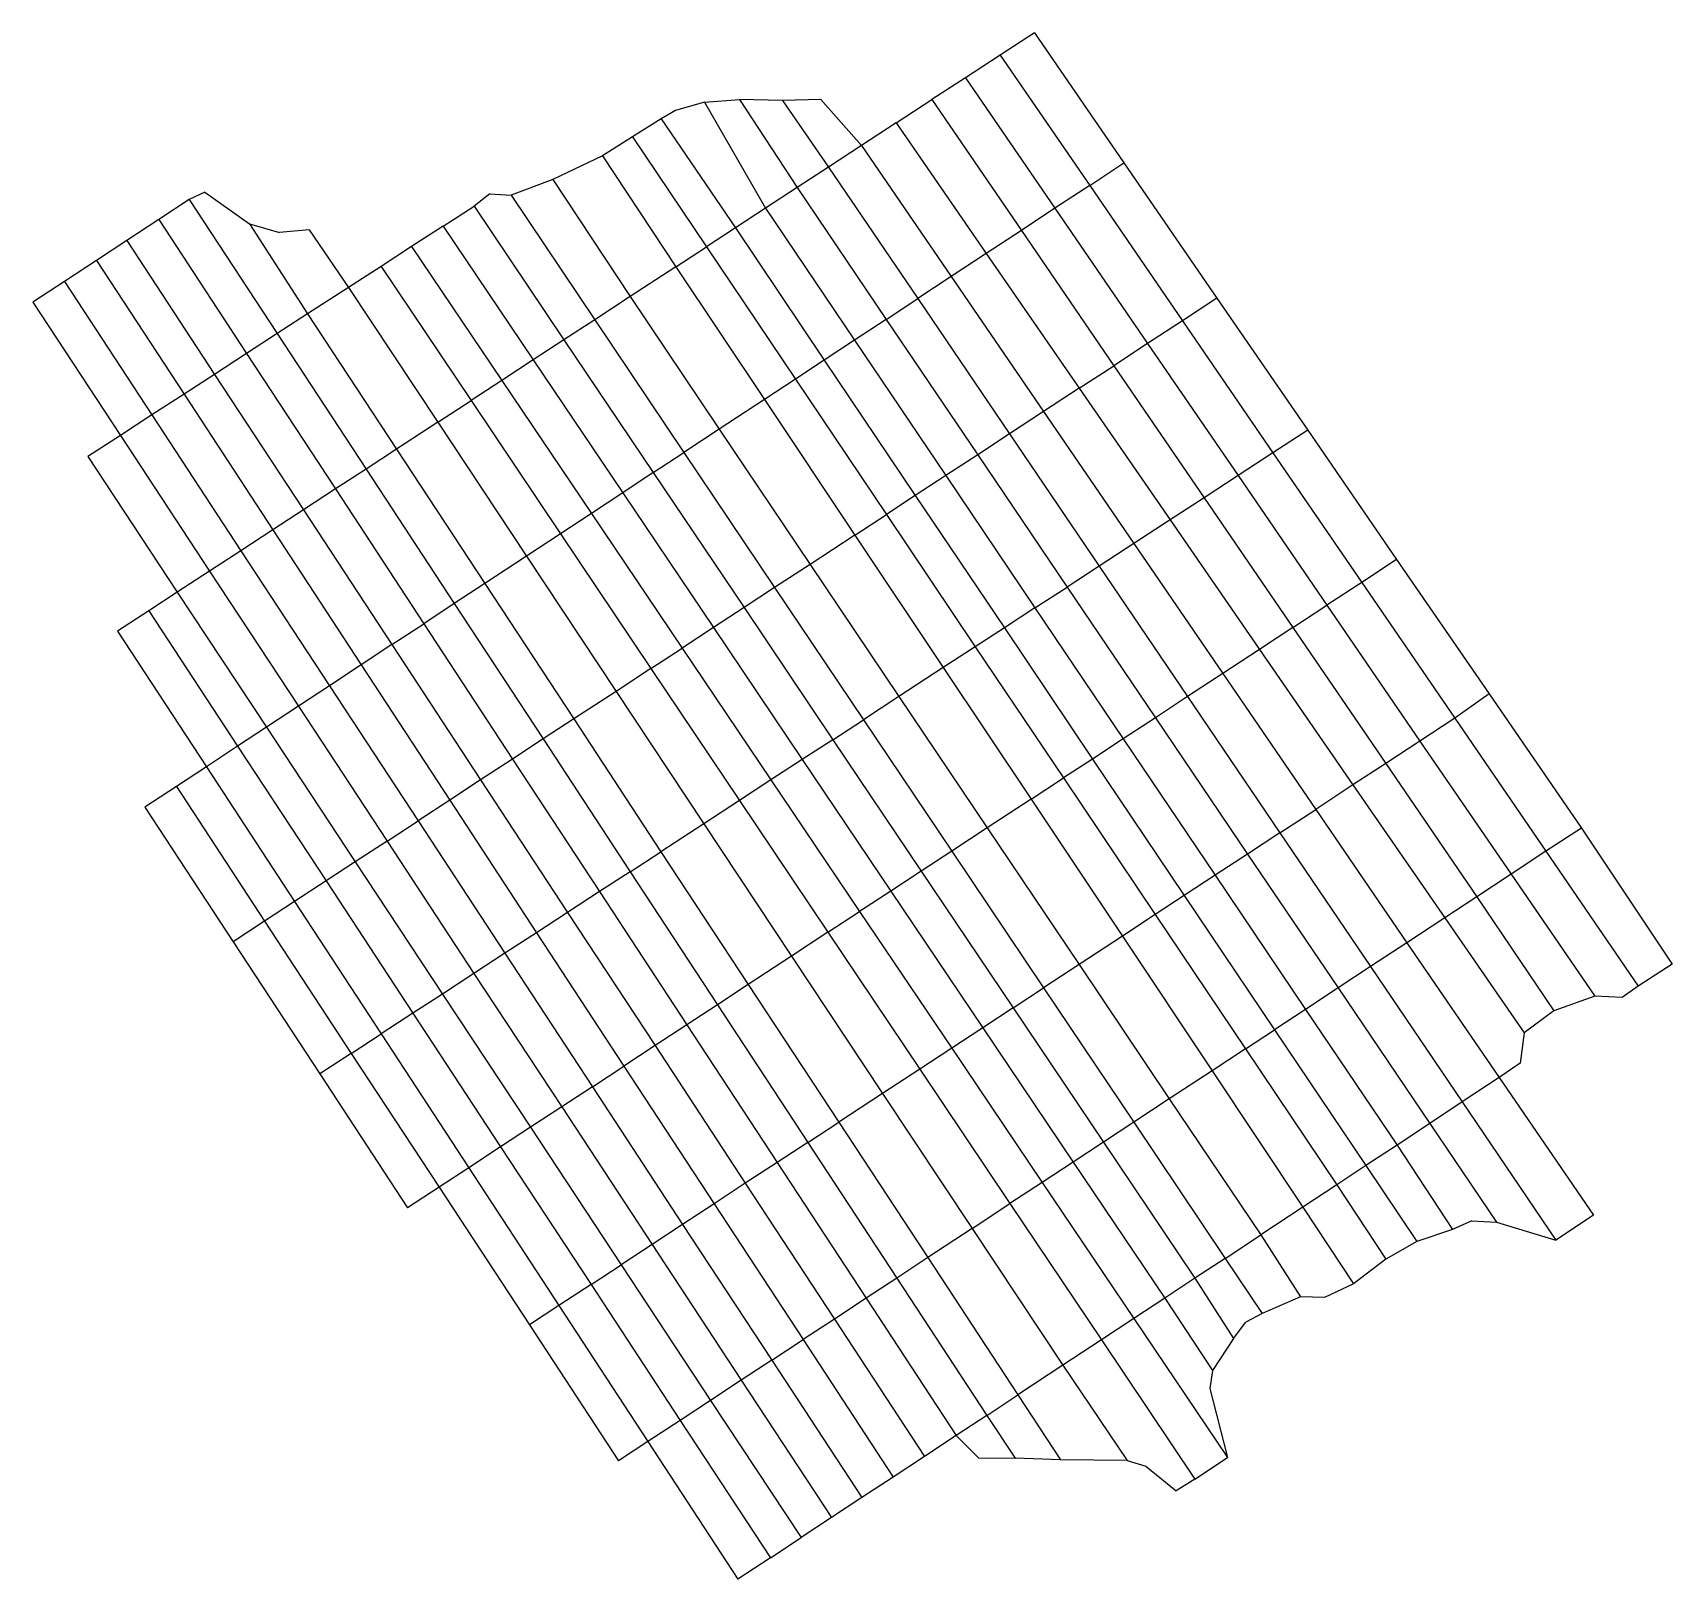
# Model space of a CAD drawing. Header units: inches. Extents: x 494686 to 496553, y 3618075 to 3619837.
import ezdxf

# ---------------------------------------------------------------- set-up
doc = ezdxf.new("R2010")
doc.units = ezdxf.units.IN
doc.header["$MEASUREMENT"] = 0

msp = doc.modelspace()

# ---------------------------------------------------------------- linework, layer by layer
for points in [[(495826.7, 3619837.1), (495787.9, 3619811.8)], [(495826.7, 3619837.1), (495928.6, 3619688.9)], [(495787.9, 3619811.8), (495748.3, 3619785.9)], [(495787.9, 3619811.8), (495889.7, 3619663.2)], [(495748.3, 3619785.9), (495710, 3619761)], [(495748.3, 3619785.9), (495850.1, 3619637.2)], [(495451, 3619758.2), (495417.9, 3619748.4), (495401.7, 3619738.9)], [(495451, 3619758.2), (495490.7, 3619761.1)], [(495451, 3619758.2), (495520.4, 3619637.1)], [(495490.7, 3619761.1), (495556.6, 3619660.7)], [(495540, 3619760.1), (495490.7, 3619761.1)], [(495583.5, 3619761.3), (495540, 3619760.1)], [(495540, 3619760.1), (495592.3, 3619684)], [(495583.5, 3619761.3), (495629.9, 3619708.6)], [(495669.4, 3619734.4), (495710, 3619761)], [(495710, 3619761), (495811.9, 3619612)], [(495401.7, 3619738.9), (495368.8, 3619718.5)], [(495401.7, 3619738.9), (495486.2, 3619614.8)], [(495669.4, 3619734.4), (495629.9, 3619708.6)], [(495669.4, 3619734.4), (495771.9, 3619585.7)], [(495368.8, 3619718.5), (495334.8, 3619697)], [(495368.8, 3619718.5), (495453.3, 3619593.3)], [(495629.9, 3619708.6), (495592.3, 3619684)], [(495629.9, 3619708.6), (495732, 3619559.3)], [(495334.8, 3619697), (495278.4, 3619670)], [(495334.8, 3619697), (495418.5, 3619570.5)], [(495592.3, 3619684), (495556.6, 3619660.7)], [(495592.3, 3619684), (495693.8, 3619534.2)], [(495889.7, 3619663.2), (495928.6, 3619688.9)], [(495928.6, 3619688.9), (496034.6, 3619534.7)], [(494882, 3619655.7), (494864.1, 3619647.1)], [(494882, 3619655.7), (494932.7, 3619619.3)], [(495206.4, 3619653.6), (495188.5, 3619639.7)], [(495206.4, 3619653.6), (495230.6, 3619652.2)], [(495278.4, 3619670), (495230.6, 3619652.2)], [(495230.6, 3619652.2), (495326, 3619510.1)], [(495278.4, 3619670), (495366.4, 3619536.5)], [(495556.6, 3619660.7), (495520.4, 3619637.1)], [(495556.6, 3619660.7), (495658, 3619510.6)], [(495889.7, 3619663.2), (495850.1, 3619637.2)], [(495889.7, 3619663.2), (495995.3, 3619508.9)], [(494864.1, 3619647.1), (494829.4, 3619624.3)], [(494864.1, 3619647.1), (494964.3, 3619494.3)], [(495153.3, 3619616.9), (495188.5, 3619639.7)], [(495188.5, 3619639.7), (495290.9, 3619487.2)], [(495520.4, 3619637.1), (495486.2, 3619614.8)], [(495520.4, 3619637.1), (495621.7, 3619486.8)], [(495850.1, 3619637.2), (495811.9, 3619612)], [(495850.1, 3619637.2), (495955.7, 3619483)], [(494829.4, 3619624.3), (494793, 3619600.4)], [(494829.4, 3619624.3), (494929.5, 3619471.7)], [(494932.7, 3619619.3), (494998.9, 3619516.7)], [(494932.7, 3619619.3), (494967, 3619609.4)], [(495153.3, 3619616.9), (495117.3, 3619593.5)], [(495153.3, 3619616.9), (495255.9, 3619464.4)], [(494793, 3619600.4), (494758.4, 3619577.8)], [(494793, 3619600.4), (494893, 3619447.9)], [(495000.8, 3619612.7), (494967, 3619609.4)], [(495000.8, 3619612.7), (495045.3, 3619546.8)], [(495486.2, 3619614.8), (495453.3, 3619593.3)], [(495486.2, 3619614.8), (495587.4, 3619464.1)], [(495811.9, 3619612), (495771.9, 3619585.7)], [(495811.9, 3619612), (495917.2, 3619457.8)], [(494758.4, 3619577.8), (494721.9, 3619553.8)], [(494758.4, 3619577.8), (494858.2, 3619425.4)], [(495117.3, 3619593.5), (495082.7, 3619571)], [(495117.3, 3619593.5), (495220.1, 3619441)], [(495418.5, 3619570.5), (495453.3, 3619593.3)], [(495453.3, 3619593.3), (495554.5, 3619442.5)], [(495771.9, 3619585.7), (495732, 3619559.3)], [(495771.9, 3619585.7), (495877.9, 3619432.1)], [(495082.7, 3619571), (495045.3, 3619546.8)], [(495082.7, 3619571), (495185.2, 3619418.2)], [(495418.5, 3619570.5), (495366.4, 3619536.5)], [(495418.5, 3619570.5), (495519.3, 3619419.3)], [(495732, 3619559.3), (495693.8, 3619534.2)], [(495732, 3619559.3), (495837.2, 3619405.4)], [(494721.9, 3619553.8), (494685.9, 3619530.2), (494785.7, 3619378.3)], [(494721.9, 3619553.8), (494821.6, 3619401.7)], [(495045.3, 3619546.8), (494998.9, 3619516.7)], [(495045.3, 3619546.8), (495147.1, 3619393.3)], [(495366.4, 3619536.5), (495326, 3619510.1)], [(495366.4, 3619536.5), (495467.8, 3619385.4)], [(495658, 3619510.6), (495693.8, 3619534.2)], [(495693.8, 3619534.2), (495798.3, 3619380)], [(496034.6, 3619534.7), (495995.3, 3619508.9)], [(496034.6, 3619534.7), (496138, 3619384.3)], [(494998.9, 3619516.7), (494964.3, 3619494.3)], [(494998.9, 3619516.7), (495100.1, 3619362.6)], [(495326, 3619510.1), (495290.9, 3619487.2)], [(495326, 3619510.1), (495427.5, 3619358.8)], [(495658, 3619510.6), (495621.7, 3619486.8)], [(495658, 3619510.6), (495762.2, 3619356.3)], [(495995.3, 3619508.9), (495955.7, 3619483)], [(495995.3, 3619508.9), (496098.4, 3619358.4)], [(494964.3, 3619494.3), (494929.5, 3619471.7)], [(494964.3, 3619494.3), (495065.5, 3619340)], [(495290.9, 3619487.2), (495255.9, 3619464.4)], [(495290.9, 3619487.2), (495392.6, 3619335.9)], [(495621.7, 3619486.8), (495587.4, 3619464.1)], [(495621.7, 3619486.8), (495725.7, 3619332.5)], [(494929.5, 3619471.7), (494893, 3619447.9)], [(494929.5, 3619471.7), (495030.7, 3619317.3)], [(495955.7, 3619483), (495917.2, 3619457.8)], [(495955.7, 3619483), (496058.7, 3619332.6)], [(494893, 3619447.9), (494858.2, 3619425.4)], [(494893, 3619447.9), (494994.2, 3619293.5)], [(495255.9, 3619464.4), (495220.1, 3619441)], [(495255.9, 3619464.4), (495357.8, 3619313)], [(495587.4, 3619464.1), (495554.5, 3619442.5)], [(495587.4, 3619464.1), (495691.1, 3619309.8)], [(495877.9, 3619432.1), (495917.2, 3619457.8)], [(495917.2, 3619457.8), (496020, 3619307.3)], [(495220.1, 3619441), (495185.2, 3619418.2)], [(495220.1, 3619441), (495322.1, 3619289.5)], [(495554.5, 3619442.5), (495519.3, 3619419.3)], [(495554.5, 3619442.5), (495658.2, 3619288.2)], [(495877.9, 3619432.1), (495837.2, 3619405.4)], [(495877.9, 3619432.1), (495981.3, 3619282.1)], [(494858.2, 3619425.4), (494821.6, 3619401.7)], [(494858.2, 3619425.4), (494959.4, 3619270.7)], [(495147.1, 3619393.3), (495185.2, 3619418.2)], [(495185.2, 3619418.2), (495287, 3619266.3)], [(495519.3, 3619419.3), (495467.8, 3619385.4)], [(495519.3, 3619419.3), (495622.3, 3619264.7)], [(494821.6, 3619401.7), (494785.7, 3619378.3)], [(494821.6, 3619401.7), (494923, 3619247)], [(495147.1, 3619393.3), (495100.1, 3619362.6)], [(495147.1, 3619393.3), (495248.1, 3619240.7)], [(495837.2, 3619405.4), (495798.3, 3619380)], [(495837.2, 3619405.4), (495940, 3619255.2)], [(494785.7, 3619378.3), (494748.5, 3619354.2), (494850.5, 3619199.6)], [(494785.7, 3619378.3), (494887.3, 3619223.6)], [(495467.8, 3619385.4), (495427.5, 3619358.8)], [(495467.8, 3619385.4), (495571.3, 3619231.4)], [(495798.3, 3619380), (495762.2, 3619356.3)], [(495798.3, 3619380), (495900.4, 3619229.3)], [(496138, 3619384.3), (496098.4, 3619358.4)], [(496138, 3619384.3), (496239.3, 3619236.9)], [(495100.1, 3619362.6), (495065.5, 3619340)], [(495100.1, 3619362.6), (495200.7, 3619209.5)], [(495392.6, 3619335.9), (495427.5, 3619358.8)], [(495427.5, 3619358.8), (495530.8, 3619204.9)], [(495762.2, 3619356.3), (495725.7, 3619332.5)], [(495762.2, 3619356.3), (495864, 3619205.6)], [(496098.4, 3619358.4), (496058.7, 3619332.6)], [(496098.4, 3619358.4), (496199.5, 3619210.8)], [(495065.5, 3619340), (495030.7, 3619317.3)], [(495065.5, 3619340), (495166, 3619186.7)], [(495392.6, 3619335.9), (495357.8, 3619313)], [(495392.6, 3619335.9), (495496, 3619182.1)], [(495030.7, 3619317.3), (494994.2, 3619293.5)], [(495030.7, 3619317.3), (495131.3, 3619163.8)], [(495725.7, 3619332.5), (495691.1, 3619309.8)], [(495725.7, 3619332.5), (495827.3, 3619181.7)], [(496058.7, 3619332.6), (496020, 3619307.3)], [(496058.7, 3619332.6), (496159.9, 3619184.8)], [(495357.8, 3619313), (495322.1, 3619289.5)], [(495357.8, 3619313), (495461.2, 3619159.3)], [(495691.1, 3619309.8), (495658.2, 3619288.2)], [(495691.1, 3619309.8), (495792.5, 3619159)], [(496020, 3619307.3), (495981.3, 3619282.1)], [(496020, 3619307.3), (496121.2, 3619159.4)], [(494994.2, 3619293.5), (494959.4, 3619270.7)], [(494994.2, 3619293.5), (495095, 3619139.9)], [(495322.1, 3619289.5), (495287, 3619266.3)], [(495322.1, 3619289.5), (495425.5, 3619136)], [(495622.3, 3619264.7), (495658.2, 3619288.2)], [(495658.2, 3619288.2), (495759.4, 3619137.5)], [(495981.3, 3619282.1), (495940, 3619255.2)], [(495981.3, 3619282.1), (496083.1, 3619134.4)], [(494959.4, 3619270.7), (494923, 3619247)], [(494959.4, 3619270.7), (495060, 3619116.9)], [(495287, 3619266.3), (495248.1, 3619240.7)], [(495287, 3619266.3), (495390, 3619112.7)], [(495622.3, 3619264.7), (495571.3, 3619231.4)], [(495622.3, 3619264.7), (495723, 3619113.7)], [(494923, 3619247), (494887.3, 3619223.6)], [(494923, 3619247), (495023.9, 3619093.1)], [(495940, 3619255.2), (495900.4, 3619229.3)], [(495940, 3619255.2), (496041.3, 3619107)], [(494887.3, 3619223.6), (494850.5, 3619199.6)], [(494887.3, 3619223.6), (494988.4, 3619069.7)], [(495248.1, 3619240.7), (495200.7, 3619209.5)], [(495248.1, 3619240.7), (495350.2, 3619086.7)], [(495571.3, 3619231.4), (495530.8, 3619204.9)], [(495571.3, 3619231.4), (495672.4, 3619080.8)], [(495900.4, 3619229.3), (495864, 3619205.6)], [(495900.4, 3619229.3), (496001.1, 3619080.7)], [(496239.3, 3619236.9), (496199.5, 3619210.8)], [(496239.3, 3619236.9), (496344.7, 3619083.7)], [(495200.7, 3619209.5), (495166, 3619186.7)], [(495200.7, 3619209.5), (495302, 3619055.2)], [(495530.8, 3619204.9), (495496, 3619182.1)], [(495530.8, 3619204.9), (495631.9, 3619054.3)], [(495827.3, 3619181.7), (495864, 3619205.6)], [(495864, 3619205.6), (495964.6, 3619056.7)], [(496199.5, 3619210.8), (496159.9, 3619184.8)], [(496199.5, 3619210.8), (496305.5, 3619056)], [(494850.5, 3619199.6), (494817.9, 3619178.3)], [(494850.5, 3619199.6), (494952, 3619045.7)], [(495166, 3619186.7), (495131.3, 3619163.8)], [(495166, 3619186.7), (495267.2, 3619032.4)], [(494817.9, 3619178.3), (494782.5, 3619155.2), (494883.6, 3619000.7)], [(494817.9, 3619178.3), (494919.1, 3619024.1)], [(495496, 3619182.1), (495461.2, 3619159.3)], [(495496, 3619182.1), (495597.1, 3619031.6)], [(495827.3, 3619181.7), (495792.5, 3619159)], [(495827.3, 3619181.7), (495927.8, 3619032.6)], [(496121.2, 3619159.4), (496159.9, 3619184.8)], [(496159.9, 3619184.8), (496265.9, 3619030)], [(495095, 3619139.9), (495131.3, 3619163.8)], [(495131.3, 3619163.8), (495232.4, 3619009.6)], [(495461.2, 3619159.3), (495425.5, 3619136)], [(495461.2, 3619159.3), (495562.3, 3619009)], [(495792.5, 3619159), (495759.4, 3619137.5)], [(495792.5, 3619159), (495892.8, 3619009.6)], [(496121.2, 3619159.4), (496083.1, 3619134.4)], [(496121.2, 3619159.4), (496227, 3619004.5)], [(495095, 3619139.9), (495060, 3619116.9)], [(495095, 3619139.9), (495196, 3618985.8)], [(495390, 3619112.7), (495425.5, 3619136)], [(495425.5, 3619136), (495526.7, 3618985.7)], [(495759.4, 3619137.5), (495723, 3619113.7)], [(495759.4, 3619137.5), (495859.8, 3618988)], [(496083.1, 3619134.4), (496041.3, 3619107)], [(496083.1, 3619134.4), (496189.6, 3618980)], [(495060, 3619116.9), (495023.9, 3619093.1)], [(495060, 3619116.9), (495160.9, 3618962.8)], [(495390, 3619112.7), (495350.2, 3619086.7)], [(495390, 3619112.7), (495490.8, 3618962.4)], [(495723, 3619113.7), (495672.4, 3619080.8)], [(495723, 3619113.7), (495822.9, 3618963.8)], [(495023.9, 3619093.1), (494988.4, 3619069.7)], [(495023.9, 3619093.1), (495124.7, 3618939.2)], [(496041.3, 3619107), (496001.1, 3619080.7)], [(496041.3, 3619107), (496147.2, 3618952.2)], [(495350.2, 3619086.7), (495302, 3619055.2)], [(495350.2, 3619086.7), (495450.1, 3618935.8)], [(495672.4, 3619080.8), (495631.9, 3619054.3)], [(495672.4, 3619080.8), (495773, 3618931.1)], [(496001.1, 3619080.7), (495964.6, 3619056.7)], [(496001.1, 3619080.7), (496106.3, 3618925.4)], [(496344.7, 3619083.7), (496305.5, 3619056)], [(496344.7, 3619083.7), (496449.7, 3618930.9)], [(494988.4, 3619069.7), (494952, 3619045.7)], [(494988.4, 3619069.7), (495089.4, 3618916)], [(495302, 3619055.2), (495267.2, 3619032.4)], [(495302, 3619055.2), (495401.3, 3618904)], [(495964.6, 3619056.7), (495927.8, 3619032.6)], [(495964.6, 3619056.7), (496069.6, 3618901.3)], [(496305.5, 3619056), (496265.9, 3619030)], [(496305.5, 3619056), (496409.4, 3618904.4)], [(494952, 3619045.7), (494919.1, 3619024.1)], [(494952, 3619045.7), (495053.2, 3618892.3)], [(495597.1, 3619031.6), (495631.9, 3619054.3)], [(495631.9, 3619054.3), (495732.5, 3618904.5)], [(494919.1, 3619024.1), (494883.6, 3619000.7)], [(494919.1, 3619024.1), (495019.9, 3618870.6)], [(495267.2, 3619032.4), (495232.4, 3619009.6)], [(495267.2, 3619032.4), (495366.3, 3618881.2)], [(495597.1, 3619031.6), (495562.3, 3619009)], [(495597.1, 3619031.6), (495697.8, 3618881.8)], [(495927.8, 3619032.6), (495892.8, 3619009.6)], [(495927.8, 3619032.6), (496032.6, 3618877.1)], [(496265.9, 3619030), (496227, 3619004.5)], [(496265.9, 3619030), (496369.8, 3618878.3)], [(494883.6, 3619000.7), (494849.4, 3618978.2)], [(494883.6, 3619000.7), (494984, 3618847.1)], [(495232.4, 3619009.6), (495196, 3618985.8)], [(495232.4, 3619009.6), (495331.4, 3618858.5)], [(495562.3, 3619009), (495526.7, 3618985.7)], [(495562.3, 3619009), (495663.2, 3618859.1)], [(495892.8, 3619009.6), (495859.8, 3618988)], [(495892.8, 3619009.6), (495997.4, 3618854)], [(496227, 3619004.5), (496189.6, 3618980)], [(496227, 3619004.5), (496330.8, 3618852.7)], [(495196, 3618985.8), (495160.9, 3618962.8)], [(495196, 3618985.8), (495295, 3618834.8)], [(495526.7, 3618985.7), (495490.8, 3618962.4)], [(495526.7, 3618985.7), (495627.7, 3618835.8)], [(495822.9, 3618963.8), (495859.8, 3618988)], [(495859.8, 3618988), (495964.4, 3618832.3)], [(496189.6, 3618980), (496147.2, 3618952.2)], [(496189.6, 3618980), (496294.1, 3618828.5)], [(494849.4, 3618978.2), (494813.6, 3618954.6), (494914.1, 3618801.3)], [(494849.4, 3618978.2), (494950, 3618824.8)], [(495160.9, 3618962.8), (495124.7, 3618939.2)], [(495160.9, 3618962.8), (495259.7, 3618811.7)], [(495490.8, 3618962.4), (495450.1, 3618935.8)], [(495490.8, 3618962.4), (495591.6, 3618812.1)], [(495822.9, 3618963.8), (495773, 3618931.1)], [(495822.9, 3618963.8), (495926.9, 3618807.7)], [(496106.3, 3618925.4), (496147.2, 3618952.2)], [(496147.2, 3618952.2), (496251.1, 3618800.3)], [(495089.4, 3618916), (495124.7, 3618939.2)], [(495124.7, 3618939.2), (495223.7, 3618788.2)], [(495450.1, 3618935.8), (495401.3, 3618904)], [(495450.1, 3618935.8), (495550.1, 3618784.9)], [(495773, 3618931.1), (495732.5, 3618904.5)], [(495773, 3618931.1), (495877.6, 3618775.4)], [(496106.3, 3618925.4), (496069.6, 3618901.3)], [(496106.3, 3618925.4), (496209.6, 3618773)], [(496449.7, 3618930.9), (496409.4, 3618904.4)], [(496449.7, 3618930.9), (496553.2, 3618776), (496514.5, 3618750.9)], [(495089.4, 3618916), (495053.2, 3618892.3)], [(495089.4, 3618916), (495188.4, 3618765.3)], [(495053.2, 3618892.3), (495019.9, 3618870.6)], [(495053.2, 3618892.3), (495152.4, 3618741.8)], [(495366.3, 3618881.2), (495401.3, 3618904)], [(495401.3, 3618904), (495500.8, 3618752.6)], [(495732.5, 3618904.5), (495697.8, 3618881.8)], [(495732.5, 3618904.5), (495837, 3618748.8)], [(496069.6, 3618901.3), (496032.6, 3618877.1)], [(496069.6, 3618901.3), (496172.7, 3618748.7)], [(496409.4, 3618904.4), (496369.8, 3618878.3)], [(496409.4, 3618904.4), (496514.5, 3618750.9)], [(495019.9, 3618870.6), (494984, 3618847.1)], [(495019.9, 3618870.6), (495118.8, 3618719.9)], [(495366.3, 3618881.2), (495331.4, 3618858.5)], [(495366.3, 3618881.2), (495465.7, 3618729.6)], [(495697.8, 3618881.8), (495663.2, 3618859.1)], [(495697.8, 3618881.8), (495802.4, 3618726.1)], [(496032.6, 3618877.1), (495997.4, 3618854)], [(496032.6, 3618877.1), (496135.6, 3618724.3)], [(496369.8, 3618878.3), (496330.8, 3618852.7)], [(496369.8, 3618878.3), (496465.2, 3618739.2)], [(495331.4, 3618858.5), (495295, 3618834.8)], [(495331.4, 3618858.5), (495430.9, 3618706.8)], [(495663.2, 3618859.1), (495627.7, 3618835.8)], [(495663.2, 3618859.1), (495767.9, 3618703.4)], [(495997.4, 3618854), (495964.4, 3618832.3)], [(495997.4, 3618854), (496100.2, 3618701)], [(496330.8, 3618852.7), (496294.1, 3618828.5)], [(496330.8, 3618852.7), (496418.3, 3618722.6)], [(494984, 3618847.1), (494950, 3618824.8)], [(494984, 3618847.1), (495082.6, 3618696.3)], [(495295, 3618834.8), (495259.7, 3618811.7)], [(495295, 3618834.8), (495394.6, 3618683)], [(495591.6, 3618812.1), (495627.7, 3618835.8)], [(495627.7, 3618835.8), (495732.5, 3618680.2)], [(495964.4, 3618832.3), (495926.9, 3618807.7)], [(495964.4, 3618832.3), (496067.1, 3618679.3)], [(494950, 3618824.8), (494914.1, 3618801.3)], [(494950, 3618824.8), (495048.7, 3618674.2)], [(495591.6, 3618812.1), (495550.1, 3618784.9)], [(495591.6, 3618812.1), (495696.1, 3618656.3)], [(496294.1, 3618828.5), (496251.1, 3618800.3)], [(496294.1, 3618828.5), (496384.5, 3618697.4)], [(494914.1, 3618801.3), (495012.7, 3618650.8)], [(495259.7, 3618811.7), (495223.7, 3618788.2)], [(495259.7, 3618811.7), (495359.2, 3618659.7)], [(495926.9, 3618807.7), (495877.6, 3618775.4)], [(495926.9, 3618807.7), (496029.1, 3618654.3)], [(496251.1, 3618800.3), (496209.6, 3618773)], [(496251.1, 3618800.3), (496356.2, 3618646.5)], [(495223.7, 3618788.2), (495188.4, 3618765.3)], [(495223.7, 3618788.2), (495323.3, 3618636.2)], [(495550.1, 3618784.9), (495500.8, 3618752.6)], [(495550.1, 3618784.9), (495653.7, 3618628.6)], [(495877.6, 3618775.4), (495837, 3618748.8)], [(495877.6, 3618775.4), (495980.4, 3618622.3)], [(495188.4, 3618765.3), (495152.4, 3618741.8)], [(495188.4, 3618765.3), (495288.3, 3618613.3)], [(496209.6, 3618773), (496172.7, 3618748.7)], [(496209.6, 3618773), (496314.1, 3618618.8)], [(495152.4, 3618741.8), (495118.8, 3618719.9)], [(495152.4, 3618741.8), (495252.7, 3618589.9)], [(495500.8, 3618752.6), (495465.7, 3618729.6)], [(495500.8, 3618752.6), (495603.8, 3618595.8)], [(495802.4, 3618726.1), (495837, 3618748.8)], [(495837, 3618748.8), (495939.9, 3618595.6)], [(496172.7, 3618748.7), (496135.6, 3618724.3)], [(496172.7, 3618748.7), (496277, 3618594.3)], [(496465.2, 3618739.2), (496418.3, 3618722.6)], [(496514.5, 3618750.9), (496496.1, 3618738), (496465.2, 3618739.2)], [(495118.8, 3618719.9), (495082.6, 3618696.3)], [(495118.8, 3618719.9), (495218.7, 3618567.7)], [(495465.7, 3618729.6), (495430.9, 3618706.8)], [(495465.7, 3618729.6), (495568.5, 3618572.7)], [(495802.4, 3618726.1), (495767.9, 3618703.4)], [(495802.4, 3618726.1), (495905.4, 3618573)], [(496135.6, 3618724.3), (496100.2, 3618701)], [(496135.6, 3618724.3), (496239.8, 3618569.7)], [(496418.3, 3618722.6), (496384.5, 3618697.4)], [(495430.9, 3618706.8), (495394.6, 3618683)], [(495430.9, 3618706.8), (495533.7, 3618549.9)], [(495767.9, 3618703.4), (495732.5, 3618680.2)], [(495767.9, 3618703.4), (495870.9, 3618550.3)], [(496067.1, 3618679.3), (496100.2, 3618701)], [(496100.2, 3618701), (496204.2, 3618546.3)], [(495048.7, 3618674.2), (495082.6, 3618696.3)], [(495082.6, 3618696.3), (495182.4, 3618543.8)], [(495394.6, 3618683), (495359.2, 3618659.7)], [(495394.6, 3618683), (495497.4, 3618526.1)], [(496384.5, 3618697.4), (496379.9, 3618663), (496356.2, 3618646.5)], [(495048.7, 3618674.2), (495012.7, 3618650.8)], [(495048.7, 3618674.2), (495148.7, 3618521.7)], [(495732.5, 3618680.2), (495696.1, 3618656.3)], [(495732.5, 3618680.2), (495835.6, 3618527.1)], [(496067.1, 3618679.3), (496029.1, 3618654.3)], [(496067.1, 3618679.3), (496171.1, 3618524.5)], [(495012.7, 3618650.8), (495112.7, 3618498.1)], [(495323.3, 3618636.2), (495359.2, 3618659.7)], [(495359.2, 3618659.7), (495461.9, 3618502.8)], [(495696.1, 3618656.3), (495653.7, 3618628.6)], [(495696.1, 3618656.3), (495798.9, 3618503)], [(496029.1, 3618654.3), (495980.4, 3618622.3)], [(496029.1, 3618654.3), (496132.6, 3618499.1)], [(496356.2, 3618646.5), (496314.1, 3618618.8)], [(496356.2, 3618646.5), (496463.5, 3618489.8), (496420.8, 3618461.4)], [(495323.3, 3618636.2), (495288.3, 3618613.3)], [(495323.3, 3618636.2), (495426.1, 3618479.3)], [(495653.7, 3618628.6), (495603.8, 3618595.8)], [(495653.7, 3618628.6), (495755.7, 3618474.6)], [(495288.3, 3618613.3), (495252.7, 3618589.9)], [(495288.3, 3618613.3), (495391.3, 3618456.5)], [(495980.4, 3618622.3), (495939.9, 3618595.6)], [(495980.4, 3618622.3), (496084.5, 3618467.4)], [(496314.1, 3618618.8), (496277, 3618594.3)], [(496314.1, 3618618.8), (496420.8, 3618461.4)], [(495252.7, 3618589.9), (495218.7, 3618567.7)], [(495252.7, 3618589.9), (495356, 3618433.3)], [(495568.5, 3618572.7), (495603.8, 3618595.8)], [(495603.8, 3618595.8), (495705.3, 3618441.4)], [(495939.9, 3618595.6), (495905.4, 3618573)], [(495939.9, 3618595.6), (496043.9, 3618440.6)], [(496277, 3618594.3), (496239.8, 3618569.7)], [(496277, 3618594.3), (496353, 3618481.9)], [(495568.5, 3618572.7), (495533.7, 3618549.9)], [(495568.5, 3618572.7), (495669.9, 3618418.1)], [(495905.4, 3618573), (495870.9, 3618550.3)], [(495905.4, 3618573), (496009.5, 3618418)], [(496239.8, 3618569.7), (496204.2, 3618546.3)], [(496239.8, 3618569.7), (496303, 3618473.5)], [(495218.7, 3618567.7), (495182.4, 3618543.8)], [(495218.7, 3618567.7), (495321.7, 3618410.9)], [(495182.4, 3618543.8), (495148.7, 3618521.7)], [(495182.4, 3618543.8), (495285.1, 3618386.8)], [(495533.7, 3618549.9), (495497.4, 3618526.1)], [(495533.7, 3618549.9), (495635.1, 3618395.3)], [(495870.9, 3618550.3), (495835.6, 3618527.1)], [(495870.9, 3618550.3), (495975.2, 3618395.3)], [(496204.2, 3618546.3), (496171.1, 3618524.5)], [(496204.2, 3618546.3), (496262.4, 3618459.8)], [(495148.7, 3618521.7), (495112.7, 3618498.1)], [(495148.7, 3618521.7), (495251.5, 3618364.8)], [(495497.4, 3618526.1), (495461.9, 3618502.8)], [(495497.4, 3618526.1), (495598.9, 3618371.4)], [(495835.6, 3618527.1), (495798.9, 3618503)], [(495835.6, 3618527.1), (495940, 3618372.1)], [(496171.1, 3618524.5), (496132.6, 3618499.1)], [(496171.1, 3618524.5), (496227.1, 3618439.5)], [(495461.9, 3618502.8), (495426.1, 3618479.3)], [(495461.9, 3618502.8), (495563.2, 3618348)], [(495755.7, 3618474.6), (495798.9, 3618503)], [(495798.9, 3618503), (495903, 3618347.8)], [(496132.6, 3618499.1), (496084.5, 3618467.4)], [(496132.6, 3618499.1), (496190.2, 3618411.5)], [(495426.1, 3618479.3), (495391.3, 3618456.5)], [(495426.1, 3618479.3), (495527.6, 3618324.6)], [(496324.8, 3618483.5), (496303, 3618473.5)], [(496324.8, 3618483.5), (496353, 3618481.9)], [(496353, 3618481.9), (496420.8, 3618461.4)], [(495755.7, 3618474.6), (495705.3, 3618441.4)], [(495755.7, 3618474.6), (495859, 3618318.8)], [(496043.9, 3618440.6), (496084.5, 3618467.4)], [(496084.5, 3618467.4), (496129.9, 3618396.7)], [(496262.4, 3618459.8), (496227.1, 3618439.5)], [(496303, 3618473.5), (496262.4, 3618459.8)], [(495391.3, 3618456.5), (495356, 3618433.3)], [(495391.3, 3618456.5), (495492.9, 3618301.8)], [(495705.3, 3618441.4), (495669.9, 3618418.1)], [(495705.3, 3618441.4), (495807.9, 3618285.1)], [(496043.9, 3618440.6), (496009.5, 3618418)], [(496043.9, 3618440.6), (496086.1, 3618377.8)], [(496227.1, 3618439.5), (496190.2, 3618411.5)], [(495321.7, 3618410.9), (495356, 3618433.3)], [(495356, 3618433.3), (495457.9, 3618278.8)], [(495321.7, 3618410.9), (495285.1, 3618386.8)], [(495321.7, 3618410.9), (495423.3, 3618256)], [(495669.9, 3618418.1), (495635.1, 3618395.3)], [(495669.9, 3618418.1), (495772.5, 3618261.7)], [(496009.5, 3618418), (495975.2, 3618395.3)], [(496009.5, 3618418), (496053.4, 3618349.2)], [(496190.2, 3618411.5), (496157.1, 3618395.9), (496129.9, 3618396.7)], [(495285.1, 3618386.8), (495251.5, 3618364.8)], [(495285.1, 3618386.8), (495386.5, 3618231.8)], [(495635.1, 3618395.3), (495598.9, 3618371.4)], [(495635.1, 3618395.3), (495737.7, 3618238.8)], [(495975.2, 3618395.3), (495940, 3618372.1)], [(495975.2, 3618395.3), (496029.6, 3618312.7)], [(496129.9, 3618396.7), (496086.1, 3618377.8)], [(495251.5, 3618364.8), (495353.1, 3618209.9)], [(495598.9, 3618371.4), (495563.2, 3618348)], [(495598.9, 3618371.4), (495701.5, 3618214.9)], [(495940, 3618372.1), (495903, 3618347.8)], [(495940, 3618372.1), (496046.8, 3618213.6)], [(496053.4, 3618349.2), (496067.7, 3618367.7)], [(496086.1, 3618377.8), (496067.7, 3618367.7)], [(495527.6, 3618324.6), (495563.2, 3618348)], [(495563.2, 3618348), (495665.7, 3618191.4)], [(495903, 3618347.8), (495859, 3618318.8)], [(495903, 3618347.8), (496009.6, 3618188.9)], [(496053.4, 3618349.2), (496029.6, 3618312.7)], [(495527.6, 3618324.6), (495492.9, 3618301.8)], [(495527.6, 3618324.6), (495630.2, 3618168)], [(495859, 3618318.8), (495807.9, 3618285.1)], [(495859, 3618318.8), (495932.5, 3618210.1)], [(496029.6, 3618312.7), (496026.5, 3618292.1), (496046.8, 3618213.6)], [(495492.9, 3618301.8), (495457.9, 3618278.8)], [(495492.9, 3618301.8), (495595.8, 3618145.3)], [(495457.9, 3618278.8), (495423.3, 3618256)], [(495457.9, 3618278.8), (495561.1, 3618122.4)], [(495772.5, 3618261.7), (495807.9, 3618285.1)], [(495807.9, 3618285.1), (495856.3, 3618211)], [(495423.3, 3618256), (495386.5, 3618231.8)], [(495423.3, 3618256), (495526.2, 3618099.4)], [(495772.5, 3618261.7), (495737.7, 3618238.8)], [(495772.5, 3618261.7), (495804.9, 3618212.9)], [(495737.7, 3618238.8), (495701.5, 3618214.9)], [(495737.7, 3618238.8), (495763.1, 3618213.1), (495804.9, 3618212.9)], [(495386.5, 3618231.8), (495353.1, 3618209.9)], [(495386.5, 3618231.8), (495489.1, 3618075)], [(495701.5, 3618214.9), (495665.7, 3618191.4)], [(495856.3, 3618211), (495804.9, 3618212.9)], [(495932.5, 3618210.1), (495856.3, 3618211)], [(495932.5, 3618210.1), (495953.8, 3618203.9), (495988.2, 3618175.8)], [(496009.6, 3618188.9), (496046.8, 3618213.6)], [(495665.7, 3618191.4), (495630.2, 3618168)], [(496009.6, 3618188.9), (495988.2, 3618175.8)], [(495630.2, 3618168), (495595.8, 3618145.3)], [(495595.8, 3618145.3), (495561.1, 3618122.4)], [(495526.2, 3618099.4), (495561.1, 3618122.4)], [(495526.2, 3618099.4), (495489.1, 3618075)]]:
    msp.add_lwpolyline(points)

doc.saveas('drawing.dxf')
